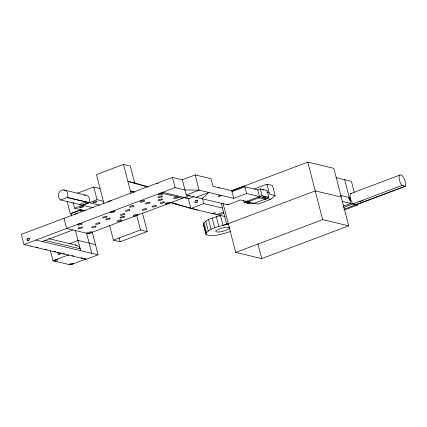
<?xml version="1.0" encoding="UTF-8"?>
<svg xmlns="http://www.w3.org/2000/svg" width="427" height="427" viewBox="0 0 427 427"><rect width="100%" height="100%" fill="white"/><g stroke="black" fill="none" stroke-linecap="round" stroke-linejoin="round"><path stroke-width="0.64" d="M220.679 215.523C214.701 217.471 207.095 218.475 203.199 223.881L206.118 234.599C214.071 237.204 222.734 233.799 230.42 231.525M205.713 233.585C210.778 227.265 220.076 226.257 227.527 224.367M247.831 201.218L247.414 201.117L248.028 201.987L246.635 201.411L246.833 202.179L259.141 197.797L259.904 196.671L258.522 196.932L259.141 197.797L265.402 199.281L266.363 198.923L266.24 198.171L268.77 197.221L267.04 190.522L260.283 188.921L257.753 189.876L244.879 186.818L232.026 191.664M265.028 199.195L265.791 198.064L266.363 198.923M60.89 252.789L59.545 254.572L59.433 253.75L58.136 254.593L58.168 253.606L57.688 252.811L59.113 252.592M202.104 198.736L208.878 192.454L196.03 197.295M243.636 200.541L244.105 202.366L250.862 203.967L253.392 203.017L258.004 204.111L270.851 199.265L275.116 195.502L272.533 185.494L266.95 184.17L254.097 189.012M90.588 232.875L90.994 232.699A2.338 0.56 -14.5 0 0 90.487 231.888A2.338 0.56 -14.5 0 0 87.199 233.126A2.338 0.56 -14.5 0 0 89.953 233.094L90.423 232.934M136.757 215.475L137.168 215.304A2.338 0.56 -14.5 0 0 136.661 214.493A2.338 0.56 -14.5 0 0 133.373 215.731A2.338 0.56 -14.5 0 0 136.128 215.694L136.597 215.534M168.692 203.444L169.097 203.268A2.338 0.56 -14.5 0 0 168.59 202.457A2.338 0.56 -14.5 0 0 165.302 203.695A2.338 0.56 -14.5 0 0 168.062 203.663L168.526 203.503M148.062 186.823L134.686 182.98L130.299 166.018L123.52 164.406L96.47 174.6L103.996 203.7M77.554 193.127L93.748 187.021L100.067 188.52M84.226 195.192A5.364 4.75 -76.7 0 1 88.837 197.114A5.364 4.75 -76.7 0 1 89.142 202.676L67.306 197.498A5.364 4.75 -76.7 0 0 65.395 190.431A5.364 4.75 -76.7 0 0 58.926 192.871A5.364 4.75 -76.7 0 0 60.682 199.991L67.301 197.482L99.635 205.163M79.523 204.453L86.142 201.96M82.523 205.173L89.142 202.676M73.134 202.478L74.618 208.211L97.046 199.756L103.366 201.256M67.162 201.619L70.29 213.719L80.938 209.71M84.365 210.874L80.586 209.977L71.063 213.569L71.72 216.115M270.851 199.265L246.609 193.516L244.66 185.969L231.792 190.746L212.988 186.284L211.018 178.678L195.171 174.915L182.324 179.756L172.439 177.413L21.35 234.348L23.987 244.548L86.163 259.301L98.093 254.807L92.157 231.861M23.987 244.548L175.081 187.618L184.96 189.962L199.105 190.138L233.761 198.358L246.609 193.516M42.214 241.549L72.948 229.972M182.324 179.756L186.257 194.979L199.105 190.138L195.171 174.915M189.935 195.438L88.501 233.66L66.649 228.477L64.013 218.272M183.946 197.477L188.403 198.758L193.911 196.682M69.11 243.849L78.056 240.476L95.451 244.602M231.397 190.901L307.787 162.116L333.813 168.291L348.694 225.835L261.746 258.597L235.72 252.426L222.99 203.193M222.472 208.061L203.759 203.62L190.917 208.461L170.256 202.521M50.461 250.873L53.012 260.753L68.683 254.85L68.768 255.175M109.606 225.392L113.422 240.145L140.472 229.95L147.251 231.562L142.442 212.956M113.422 240.145L120.2 241.751L147.251 231.562M244.105 202.366L262.013 195.614L268.77 197.221M246.833 202.179L247.612 201.886L253.916 203.38L265.989 198.833M216.815 214.605L223.54 212.07M218.939 215.112L223.833 213.265M264.831 198.427L265.791 198.064M273.894 195.961L275.116 195.502L269.538 194.178L266.95 184.17M227.191 223.705L222.99 225.285L220.476 215.582M221.213 203.209L226.662 224.26L315.227 190.89L341.253 197.066M229.806 226.967L228.621 227.415M350.748 193.591L399.752 175.123M343.457 206.198L350.797 203.433L344.648 179.671M343.527 207.447L401.988 185.419L405.292 186.241A6.405 2.557 69.4 0 0 403.499 177.418A6.405 2.557 69.4 0 0 399.16 176.388A6.405 2.557 69.4 0 0 401.999 185.457M343.719 209.401L405.282 186.204M405.292 186.241L356.289 204.704L352.99 203.925A6.405 2.557 69.4 0 1 350.129 196.911A6.405 2.557 69.4 0 1 351.8 193.34M344.52 209.956L357.57 205.04L357.239 203.754M235.72 252.426L322.668 219.659L348.694 225.835M336.022 177.627L351.426 181.278L354.25 192.198M340.218 195.342L349.254 197.487M361.461 200.69L364.754 201.475M359.054 201.597L362.347 202.382M342.513 201.469L357.57 205.04M266.816 192.027L269.122 192.572M247.052 201.512L240.545 199.964L227.692 204.811L186.257 194.979M248.231 201.79L250.585 202.35M134.686 182.98L127.908 181.368L147.646 187.042M162.655 192.299L184.501 197.482M160.798 192.999L182.644 198.181M134.115 191.942L130.416 191.066L134.404 192.214M131.842 191.477L133.261 191.814M174.739 203.812L182.382 205.873M180.258 205.398L182.446 205.915M225.088 216.569L190.917 208.461L188.403 198.758M226.662 224.26L228.562 224.714M63.628 189.914L85.469 195.096M60.682 199.991L93.39 207.8M74.618 208.211L85.251 210.735M70.29 213.719L71.522 214.012M48.731 238.661L76.31 245.205M44.936 240.428L80.207 248.797A7.024 6.218 -76.7 0 0 75.141 245.013M35.916 240.054L98.093 254.807M35.975 247.089L37.896 247.548M44.952 249.219L46.879 249.678M53.93 251.348L55.857 251.807M62.913 253.483L64.835 253.937M71.907 255.613L73.839 256.072M80.927 257.753L82.859 258.212M84.146 258.516L85.437 258.826M53.012 260.753L70.407 264.884L86.078 258.975L86.163 259.301M184.357 197.253L189.455 198.715M171.734 202.606L173.634 203.151M174.899 203.519L178.064 204.426M180.6 205.157L182.5 205.702M183.765 206.065L186.93 206.978M188.2 207.341L190.095 207.885M192.63 208.616L197.696 210.073M307.787 162.116L322.668 219.659M260.283 188.921L262.013 195.614M257.753 189.876L259.483 196.569M258.943 197.028L259.141 197.797M247.414 201.117L247.612 201.886M257.945 243.892L261.746 258.597M246.753 201.368L246.955 202.131M231.792 190.746L233.761 198.358M216.297 216.692L218.811 226.401M212.171 218.085L214.685 227.788M208.584 219.601L211.093 229.31M202.35 198.16L203.759 203.62M205.777 221.143L208.285 230.847M203.941 222.6L206.449 232.309M203.61 224.89L206.118 234.599M172.439 177.413L175.081 187.618M123.52 164.406L131.046 193.511M136.656 215.197L140.472 229.95M119.208 237.903L120.2 241.751M93.748 187.021L97.046 199.756M80.586 209.977L81.082 211.893M86.521 232.918L91.794 253.312M78.056 240.476L80.698 250.681M75.344 230.132L77.981 240.326M30.2 245.722L30.285 246.043M218.245 187.768A1.527 0.363 -14.5 0 1 219.056 188.126M227.047 204.656A1.425 0.342 -14.5 0 1 228.92 204.346M262.45 189.823A1.473 0.352 -14.5 0 1 263.603 190.1M156.383 183.834A2.338 0.56 -14.5 0 1 156.864 183.631M157.419 183.445A2.338 0.56 -14.5 0 1 158.011 183.284M107.866 202.254A2.338 0.56 -14.5 0 1 110.166 200.989M110.748 200.871A2.338 0.56 -14.5 0 1 111.741 200.791M74.8 214.605A2.338 0.56 -14.5 0 1 76.006 213.826M76.561 213.639A2.338 0.56 -14.5 0 1 77.735 213.367M27.232 239.771L27.2 240.759L28.497 239.915L28.609 240.737L30.109 238.608L27.819 238.047L28.177 238.757L26.752 238.976L27.232 239.771M197.413 200.199L197.381 201.186L197.861 201.982L196.436 202.201L196.794 202.916L194.509 202.355L196.009 200.22L196.116 201.042L197.413 200.199M81.247 224.33L80.212 224.719A2.338 0.56 -14.5 0 1 77.452 224.757A2.338 0.56 -14.5 0 1 80.74 223.518A2.338 0.56 -14.5 0 1 81.247 224.33M114.26 211.835L113.219 212.23A2.338 0.56 -14.5 0 1 110.465 212.267A2.338 0.56 -14.5 0 1 113.753 211.029A2.338 0.56 -14.5 0 1 114.26 211.835M106.387 217.21L105.346 217.599A2.338 0.56 -14.5 0 1 102.592 217.637A2.338 0.56 -14.5 0 1 105.88 216.398A2.338 0.56 -14.5 0 1 106.387 217.21M143.894 201.368L142.858 201.763A2.338 0.56 -14.5 0 1 140.104 201.8A2.338 0.56 -14.5 0 1 143.387 200.562A2.338 0.56 -14.5 0 1 143.894 201.368M81.824 227.901L80.783 228.29A2.338 0.56 -14.5 0 1 78.029 228.328A2.338 0.56 -14.5 0 1 81.317 227.089A2.338 0.56 -14.5 0 1 81.824 227.901M133.251 206.396L132.21 206.785A2.338 0.56 -14.5 0 1 129.456 206.823A2.338 0.56 -14.5 0 1 132.744 205.584A2.338 0.56 -14.5 0 1 133.251 206.396M162.105 194.13L161.064 194.525A2.338 0.56 -14.5 0 1 158.31 194.563A2.338 0.56 -14.5 0 1 161.598 193.324A2.338 0.56 -14.5 0 1 162.105 194.13M129.28 210.474L128.244 210.863A2.338 0.56 -14.5 0 1 125.49 210.901A2.338 0.56 -14.5 0 1 128.773 209.662A2.338 0.56 -14.5 0 1 129.28 210.474M161.806 196.81L160.771 197.199A2.338 0.56 -14.5 0 1 158.017 197.237A2.338 0.56 -14.5 0 1 161.305 195.998A2.338 0.56 -14.5 0 1 161.806 196.81M109.712 218.934L108.671 219.323A2.338 0.56 -14.5 0 1 105.917 219.361A2.338 0.56 -14.5 0 1 109.205 218.122A2.338 0.56 -14.5 0 1 109.712 218.934M99.352 223.572L98.311 223.967A2.338 0.56 -14.5 0 1 95.557 224.004A2.338 0.56 -14.5 0 1 98.845 222.766A2.338 0.56 -14.5 0 1 99.352 223.572M149.263 203.113L148.222 203.503A2.338 0.56 -14.5 0 1 145.468 203.54A2.338 0.56 -14.5 0 1 148.756 202.302A2.338 0.56 -14.5 0 1 149.263 203.113M124.236 214.519L123.195 214.914A2.338 0.56 -14.5 0 1 120.441 214.952A2.338 0.56 -14.5 0 1 123.729 213.713A2.338 0.56 -14.5 0 1 124.236 214.519M95.467 226.918L94.431 227.308A2.338 0.56 -14.5 0 1 91.677 227.345A2.338 0.56 -14.5 0 1 94.959 226.107A2.338 0.56 -14.5 0 1 95.467 226.918M161.828 199.831L160.787 200.22A2.338 0.56 -14.5 0 1 158.033 200.258A2.338 0.56 -14.5 0 1 161.321 199.019A2.338 0.56 -14.5 0 1 161.828 199.831M123.825 217.188L122.789 217.583A2.338 0.56 -14.5 0 1 120.03 217.621A2.338 0.56 -14.5 0 1 123.318 216.382A2.338 0.56 -14.5 0 1 123.825 217.188M146.039 209.508L144.999 209.903A2.338 0.56 -14.5 0 1 142.244 209.935A2.338 0.56 -14.5 0 1 145.532 208.696A2.338 0.56 -14.5 0 1 146.039 209.508M120.926 220.642L119.886 221.031A2.338 0.56 -14.5 0 1 117.131 221.069A2.338 0.56 -14.5 0 1 120.419 219.83A2.338 0.56 -14.5 0 1 120.926 220.642M163.888 202.644L162.852 203.038A2.338 0.56 -14.5 0 1 160.098 203.076A2.338 0.56 -14.5 0 1 163.386 201.832A2.338 0.56 -14.5 0 1 163.888 202.644M155.807 206.225L154.771 206.62A2.338 0.56 -14.5 0 1 152.012 206.657A2.338 0.56 -14.5 0 1 155.3 205.414A2.338 0.56 -14.5 0 1 155.807 206.225M177.472 197.824L176.431 198.213A2.338 0.56 -14.5 0 1 173.677 198.251A2.338 0.56 -14.5 0 1 176.965 197.012A2.338 0.56 -14.5 0 1 177.472 197.824M228.573 227.388L227.543 227.271A7.013 1.676 -14.5 0 0 216.5 230.34A7.013 1.676 -14.5 0 0 221.704 231.578A7.013 1.676 -14.5 0 0 229.187 227.66L228.573 227.388M350.151 198.171L348.795 197.85L349.318 199.884L350.679 200.204L350.151 198.171M218.987 196.351A1.527 0.363 -14.5 0 0 221.25 195.497A1.527 0.363 -14.5 0 0 219.083 195.678A1.527 0.363 -14.5 0 0 218.987 196.351M263.368 197.386A1.473 0.352 -14.5 0 0 265.551 196.564A1.473 0.352 -14.5 0 0 263.459 196.735A1.473 0.352 -14.5 0 0 263.368 197.386M247.97 203.177A1.473 0.352 -14.5 0 0 250.158 202.35A1.473 0.352 -14.5 0 0 248.066 202.526A1.473 0.352 -14.5 0 0 247.97 203.177M54.693 261.009A2.082 0.496 -14.5 0 0 57.784 259.846A2.082 0.496 -14.5 0 0 54.827 260.091A2.082 0.496 -14.5 0 0 54.693 261.009M70.177 264.681A2.082 0.496 -14.5 0 0 73.268 263.518A2.082 0.496 -14.5 0 0 70.311 263.763A2.082 0.496 -14.5 0 0 70.177 264.681M93.967 202.681A2.082 0.496 -14.5 0 0 97.057 201.517A2.082 0.496 -14.5 0 0 94.1 201.763A2.082 0.496 -14.5 0 0 93.967 202.681M80.404 207.773A2.082 0.496 -14.5 0 0 83.495 206.609A2.082 0.496 -14.5 0 0 80.538 206.855A2.082 0.496 -14.5 0 0 80.404 207.773M213.505 213.687A1.302 0.31 -14.5 0 0 215.443 212.961A1.302 0.31 -14.5 0 0 213.591 213.116A1.302 0.31 -14.5 0 0 213.505 213.687"/></g></svg>
